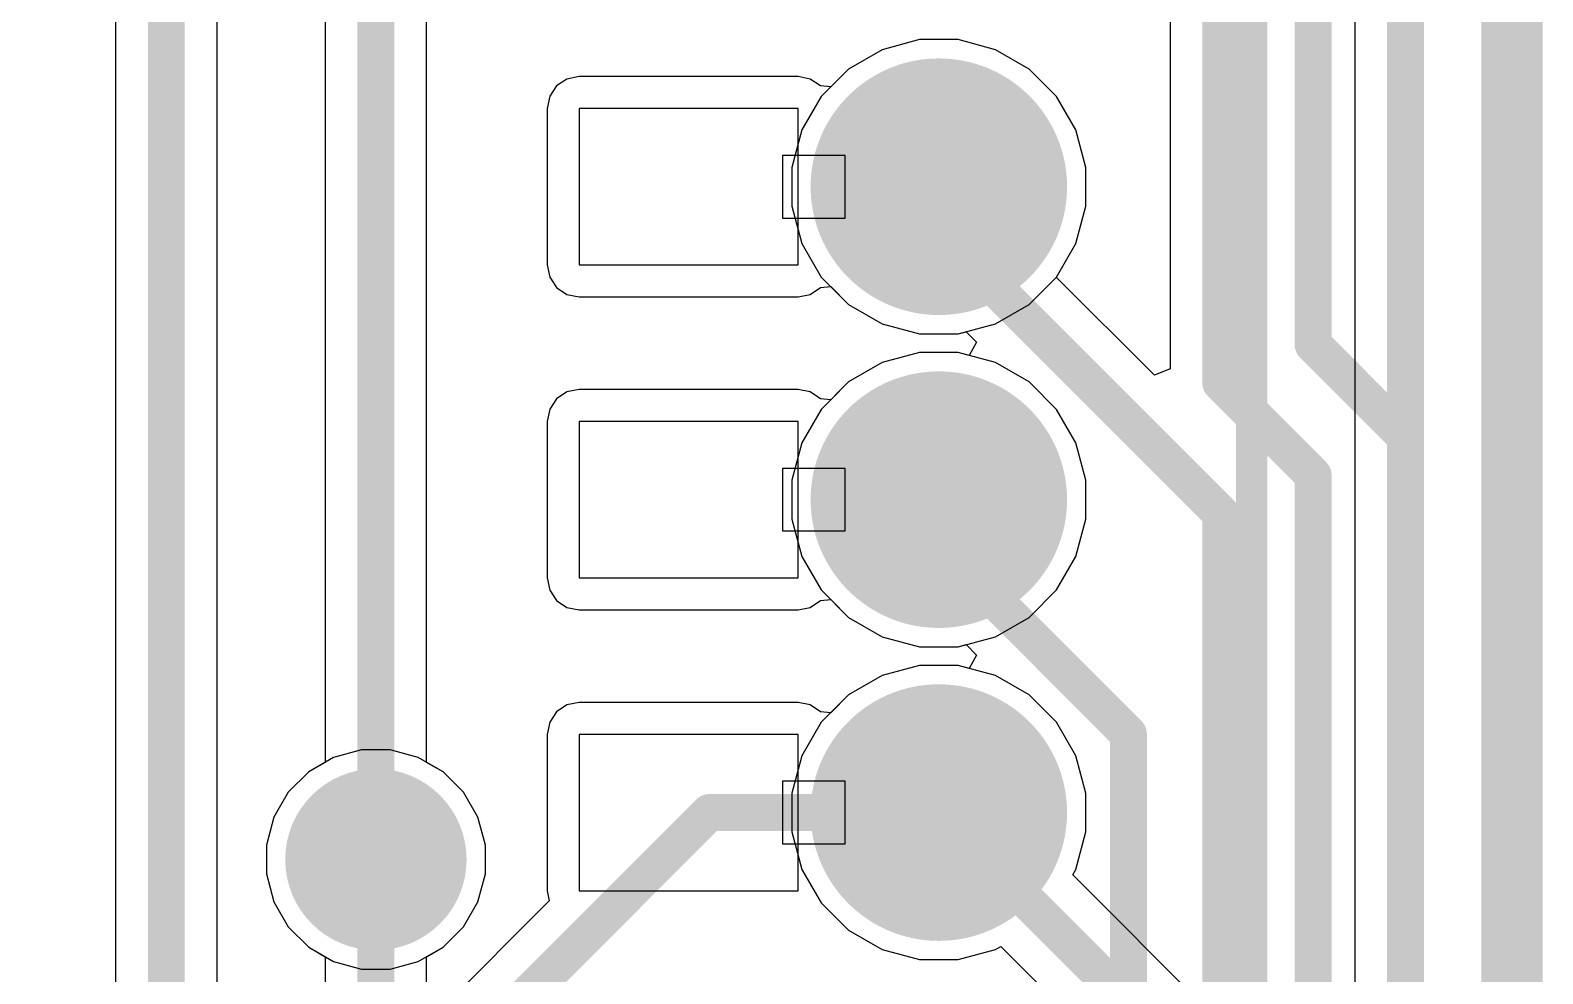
# Model space of a CAD drawing. Header units: inches. Extents: x -0.01 to 4.3, y -0.01 to 7.88.
# Drawn here: x 3.8205 to 4.3041, y 5.6855 to 5.987 of the extents above; entities that cross this region are included whole.
import ezdxf

# ---------------------------------------------------------------- set-up
doc = ezdxf.new("R2010")
doc.units = ezdxf.units.IN
doc.header["$MEASUREMENT"] = 0
for name, color, linetype in [('Bottom Layer', 5, 'Continuous'), ('Bottom Solder', 6, 'Continuous'), ('Mechanical 1', 6, 'Continuous'), ('Multi-Layer', 9, 'Continuous'), ('Pad Holes', 156, 'Continuous'), ('Top Layer', 1, 'Continuous'), ('Top Overlay', 2, 'Continuous'), ('Top Solder', 216, 'Continuous'), ('Via Holes', 16, 'Continuous')]:
    doc.layers.add(name, color=color, linetype=linetype)

# ---------------------------------------------------------------- blocks, each defined once
blk = doc.blocks.new('B___P____31')
at = {"layer": 'Bottom Layer'}
h = blk.add_hatch(color=5, dxfattribs=at)
edge = h.paths.add_edge_path()
edge.add_arc((-0.3, 0.65), 0.037, 0, 360)
h = blk.add_hatch(color=5, dxfattribs=at)
edge = h.paths.add_edge_path()
edge.add_arc((-0.3, 0.55), 0.037, 0, 360)
h = blk.add_hatch(color=5, dxfattribs=at)
edge = h.paths.add_edge_path()
edge.add_arc((-0.3, 0.45), 0.037, 0, 360)
at = {"layer": 'Bottom Solder'}
h = blk.add_hatch(color=6, dxfattribs=at)
edge = h.paths.add_edge_path()
edge.add_arc((-0.3, 0.65), 0.041, 0, 360)
h = blk.add_hatch(color=6, dxfattribs=at)
edge = h.paths.add_edge_path()
edge.add_arc((-0.3, 0.55), 0.041, 0, 360)
h = blk.add_hatch(color=6, dxfattribs=at)
edge = h.paths.add_edge_path()
edge.add_arc((-0.3, 0.45), 0.041, 0, 360)
at = {"layer": 'Multi-Layer'}
h = blk.add_hatch(color=9, dxfattribs=at)
edge = h.paths.add_edge_path()
edge.add_arc((-0.3, 0.65), 0.037, 0, 360)
h = blk.add_hatch(color=9, dxfattribs=at)
edge = h.paths.add_edge_path()
edge.add_arc((-0.3, 0.55), 0.037, 0, 360)
h = blk.add_hatch(color=9, dxfattribs=at)
edge = h.paths.add_edge_path()
edge.add_arc((-0.3, 0.45), 0.037, 0, 360)
at = {"layer": 'Pad Holes'}
h = blk.add_hatch(color=7, dxfattribs=at)
edge = h.paths.add_edge_path()
edge.add_arc((-0.3, 0.65), 0.02, 0, 360)
h = blk.add_hatch(color=7, dxfattribs=at)
edge = h.paths.add_edge_path()
edge.add_arc((-0.3, 0.55), 0.02, 0, 360)
h = blk.add_hatch(color=7, dxfattribs=at)
edge = h.paths.add_edge_path()
edge.add_arc((-0.3, 0.45), 0.02, 0, 360)
at = {"layer": 'Top Layer'}
h = blk.add_hatch(color=1, dxfattribs=at)
edge = h.paths.add_edge_path()
edge.add_arc((-0.3, 0.65), 0.037, 0, 360)
h = blk.add_hatch(color=1, dxfattribs=at)
edge = h.paths.add_edge_path()
edge.add_arc((-0.3, 0.55), 0.037, 0, 360)
h = blk.add_hatch(color=1, dxfattribs=at)
edge = h.paths.add_edge_path()
edge.add_arc((-0.3, 0.45), 0.037, 0, 360)
at = {"layer": 'Top Solder'}
h = blk.add_hatch(color=216, dxfattribs=at)
edge = h.paths.add_edge_path()
edge.add_arc((-0.3, 0.65), 0.041, 0, 360)
h = blk.add_hatch(color=216, dxfattribs=at)
edge = h.paths.add_edge_path()
edge.add_arc((-0.3, 0.55), 0.041, 0, 360)
h = blk.add_hatch(color=216, dxfattribs=at)
edge = h.paths.add_edge_path()
edge.add_arc((-0.3, 0.45), 0.041, 0, 360)
at = {"layer": 'Bottom Layer'}
for p, q in [((-0.255, 0.675), (-0.255, 0.625)), ((-0.185, 0.675), (-0.255, 0.675)), ((-0.185, 0.625), (-0.185, 0.675)), ((-0.27, 0.66), (-0.27, 0.64)), ((-0.25, 0.66), (-0.27, 0.66)), ((-0.25, 0.64), (-0.25, 0.66)), ((-0.27, 0.64), (-0.25, 0.64)), ((-0.255, 0.625), (-0.185, 0.625)), ((-0.255, 0.575), (-0.255, 0.525)), ((-0.185, 0.575), (-0.255, 0.575)), ((-0.185, 0.525), (-0.185, 0.575)), ((-0.27, 0.56), (-0.27, 0.54)), ((-0.25, 0.56), (-0.27, 0.56)), ((-0.25, 0.54), (-0.25, 0.56)), ((-0.27, 0.54), (-0.25, 0.54)), ((-0.255, 0.525), (-0.185, 0.525)), ((-0.255, 0.475), (-0.255, 0.425)), ((-0.185, 0.475), (-0.255, 0.475)), ((-0.185, 0.425), (-0.185, 0.475)), ((-0.27, 0.46), (-0.27, 0.44)), ((-0.25, 0.46), (-0.27, 0.46)), ((-0.25, 0.44), (-0.25, 0.46)), ((-0.27, 0.44), (-0.25, 0.44)), ((-0.255, 0.425), (-0.185, 0.425))]:
    blk.add_line(p, q, dxfattribs=at)
at = {"layer": 'Top Overlay'}
blk.add_lwpolyline([(-0.4, 1.05, 0.01, 0.01, 0), (-0.4, -1.05, 0.01, 0.01, 0)], format="xyseb", dxfattribs=at)

msp = doc.modelspace()

# ---------------------------------------------------------------- hatches: boundary and pattern name
at = {"layer": 'Bottom Layer'}
h = msp.add_hatch(color=5, dxfattribs=at)
edge = h.paths.add_edge_path()
edge.add_arc((3.931, 5.722), 0.025, 0, 360)
at = {"layer": 'Bottom Solder'}
h = msp.add_hatch(color=6, dxfattribs=at)
edge = h.paths.add_edge_path()
edge.add_arc((3.931, 5.722), 0.029, 0, 360)
at = {"layer": 'Top Layer'}
h = msp.add_hatch(color=1, dxfattribs=at)
edge = h.paths.add_edge_path()
edge.add_arc((3.931, 5.722), 0.025, 0, 360)
at = {"layer": 'Top Solder'}
h = msp.add_hatch(color=216, dxfattribs=at)
edge = h.paths.add_edge_path()
edge.add_arc((3.931, 5.722), 0.029, 0, 360)
at = {"layer": 'Via Holes'}
h = msp.add_hatch(color=7, dxfattribs=at)
edge = h.paths.add_edge_path()
edge.add_arc((3.931, 5.722), 0.014, 0, 360)

# ---------------------------------------------------------------- linework, layer by layer
at = {"layer": 'Bottom Layer'}
for p, q in [((4.18493, 7.05874), (4.18493, 5.87881)), ((3.91478, 6.43041), (3.91478, 5.75305)), ((3.94722, 5.75305), (3.94722, 6.42369)), ((4.10481, 5.984), (4.09286, 5.9808)), ((4.11719, 5.984), (4.10481, 5.984)), ((4.12914, 5.9808), (4.11719, 5.984)), ((4.09286, 5.9808), (4.08214, 5.97461)), ((4.13986, 5.97461), (4.12914, 5.9808)), ((4.08214, 5.97461), (4.07642, 5.96889)), ((4.14861, 5.96586), (4.13986, 5.97461)), ((3.98879, 5.96921), (3.98658, 5.9659)), ((3.9921, 5.97142), (3.98879, 5.96921)), ((3.996, 5.9722), (3.9921, 5.97142)), ((4.066, 5.9722), (3.996, 5.9722)), ((4.0699, 5.97142), (4.066, 5.9722)), ((4.07321, 5.96921), (4.0699, 5.97142)), ((4.07642, 5.96889), (4.07321, 5.96921)), ((3.98658, 5.9659), (3.9858, 5.962)), ((4.1548, 5.95514), (4.14861, 5.96586)), ((3.9858, 5.962), (3.9858, 5.912)), ((4.158, 5.94319), (4.1548, 5.95514)), ((4.158, 5.93081), (4.158, 5.94319)), ((4.1548, 5.91886), (4.158, 5.93081)), ((4.14861, 5.90814), (4.1548, 5.91886)), ((3.9858, 5.912), (3.98658, 5.9081)), ((3.98658, 5.9081), (3.98879, 5.90479)), ((4.07321, 5.90479), (4.07642, 5.90511)), ((4.07642, 5.90511), (4.08214, 5.89939)), ((4.14857, 5.9081), (4.14861, 5.90814)), ((4.17993, 5.87673), (4.14857, 5.9081)), ((3.98879, 5.90479), (3.9921, 5.90258)), ((3.9921, 5.90258), (3.996, 5.9018)), ((3.996, 5.9018), (4.066, 5.9018)), ((4.066, 5.9018), (4.0699, 5.90258)), ((4.0699, 5.90258), (4.07321, 5.90479)), ((4.08214, 5.89939), (4.09286, 5.8932)), ((4.09286, 5.8932), (4.10481, 5.89)), ((4.11719, 5.89), (4.11973, 5.89068)), ((4.11973, 5.89068), (4.12309, 5.88728)), ((4.10481, 5.89), (4.11719, 5.89)), ((4.12309, 5.88728), (4.12066, 5.88307)), ((4.10481, 5.884), (4.09286, 5.8808)), ((4.11719, 5.884), (4.10481, 5.884)), ((4.12066, 5.88307), (4.11719, 5.884)), ((4.09286, 5.8808), (4.08214, 5.87461)), ((4.18493, 5.87881), (4.17993, 5.87673)), ((3.9921, 5.87142), (3.98879, 5.86921)), ((3.996, 5.8722), (3.9921, 5.87142)), ((4.066, 5.8722), (3.996, 5.8722)), ((4.0699, 5.87142), (4.066, 5.8722)), ((4.07321, 5.86921), (4.0699, 5.87142)), ((4.08214, 5.87461), (4.07642, 5.86889)), ((3.98879, 5.86921), (3.98658, 5.8659)), ((4.07642, 5.86889), (4.07321, 5.86921)), ((3.98658, 5.8659), (3.9858, 5.862)), ((3.9858, 5.862), (3.9858, 5.812)), ((3.9858, 5.812), (3.98658, 5.8081)), ((3.98658, 5.8081), (3.98879, 5.80479)), ((3.98879, 5.80479), (3.9921, 5.80258)), ((4.0699, 5.80258), (4.07321, 5.80479)), ((4.07321, 5.80479), (4.07642, 5.80511)), ((4.07642, 5.80511), (4.08214, 5.79939)), ((3.9921, 5.80258), (3.996, 5.8018)), ((3.996, 5.8018), (4.066, 5.8018)), ((4.066, 5.8018), (4.0699, 5.80258)), ((4.08214, 5.79939), (4.09286, 5.7932)), ((4.09286, 5.7932), (4.10481, 5.79)), ((4.10481, 5.79), (4.11719, 5.79)), ((4.11719, 5.79), (4.11973, 5.79068)), ((4.11973, 5.79068), (4.12309, 5.78728)), ((4.12309, 5.78728), (4.12066, 5.78307)), ((4.09286, 5.7808), (4.08214, 5.77461)), ((4.10481, 5.784), (4.09286, 5.7808)), ((4.11719, 5.784), (4.10481, 5.784)), ((4.12066, 5.78307), (4.11719, 5.784)), ((4.08214, 5.77461), (4.07642, 5.76889)), ((3.9921, 5.77142), (3.98879, 5.76921)), ((3.996, 5.7722), (3.9921, 5.77142)), ((4.066, 5.7722), (3.996, 5.7722)), ((4.0699, 5.77142), (4.066, 5.7722)), ((4.07321, 5.76921), (4.0699, 5.77142)), ((3.98658, 5.7659), (3.9858, 5.762)), ((3.98879, 5.76921), (3.98658, 5.7659)), ((4.07642, 5.76889), (4.07321, 5.76921)), ((3.9858, 5.762), (3.9858, 5.712)), ((3.91478, 5.75305), (3.90951, 5.75001)), ((3.95249, 5.75001), (3.94722, 5.75305)), ((3.90951, 5.75001), (3.90299, 5.74349)), ((3.95901, 5.74349), (3.95249, 5.75001)), ((3.90299, 5.74349), (3.89839, 5.73551)), ((3.96361, 5.73551), (3.95901, 5.74349)), ((3.89839, 5.73551), (3.896, 5.72661)), ((3.966, 5.72661), (3.96361, 5.73551)), ((3.896, 5.72661), (3.896, 5.71739)), ((3.966, 5.71739), (3.966, 5.72661)), ((3.896, 5.71739), (3.89839, 5.70849)), ((3.96361, 5.70849), (3.966, 5.71739)), ((3.9858, 5.712), (3.98644, 5.70878)), ((3.98644, 5.70878), (3.82048, 5.54282)), ((3.89839, 5.70849), (3.90299, 5.70051)), ((3.95901, 5.70051), (3.96361, 5.70849)), ((3.90299, 5.70051), (3.90951, 5.69399)), ((3.95249, 5.69399), (3.95901, 5.70051)), ((3.90951, 5.69399), (3.91749, 5.68939)), ((3.94451, 5.68939), (3.95249, 5.69399)), ((3.91749, 5.68939), (3.92639, 5.687)), ((3.93561, 5.687), (3.94451, 5.68939)), ((3.92639, 5.687), (3.93561, 5.687))]:
    msp.add_line(p, q, dxfattribs=at)
for points in [[(4.20115, 5.87434, 0.01181, 0.01181, 0), (4.20115, 7.05874, 0.01181, 0.01181, 0)], [(4.23068, 5.88657, 0.01181, 0.01181, 0), (4.23068, 7.04651, 0.01181, 0.01181, 0)], [(3.931, 5.722, 0.01181, 0.01181, 0), (3.931, 6.43041, 0.01181, 0.01181, 0)], [(4.111, 5.92273, 0.01181, 0.01181, 0), (4.111, 5.937, 0.01181, 0.01181, 0)], [(4.111, 5.92273, 0.01181, 0.01181, 0), (4.20115, 5.83258, 0.01181, 0.01181, 0)], [(4.23068, 5.88657, 0.01181, 0.01181, 0), (4.2602, 5.85704, 0.01181, 0.01181, 0)], [(4.20115, 5.87434, 0.01181, 0.01181, 0), (4.23068, 5.84481, 0.01181, 0.01181, 0)], [(4.2602, 5.12693, 0.01181, 0.01181, 0), (4.2602, 5.85704, 0.01181, 0.01181, 0)], [(4.12362, 5.81011, 0.01181, 0.01181, 0), (4.12362, 5.84528, 0.01181, 0.01181, 0)], [(4.23068, 5.13916, 0.01181, 0.01181, 0), (4.23068, 5.84481, 0.01181, 0.01181, 0)], [(4.20115, 5.15139, 0.01181, 0.01181, 0), (4.20115, 5.83258, 0.01181, 0.01181, 0)], [(4.12362, 5.81011, 0.01181, 0.01181, 0), (4.17162, 5.76211, 0.01181, 0.01181, 0)], [(4.17162, 5.16362, 0.01181, 0.01181, 0), (4.17162, 5.76211, 0.01181, 0.01181, 0)], [(3.83195, 5.53135, 0.01181, 0.01181, 0), (4.03759, 5.737, 0.01181, 0.01181, 0)], [(4.03759, 5.737, 0.01181, 0.01181, 0), (4.11073, 5.737, 0.01181, 0.01181, 0)]]:
    msp.add_lwpolyline(points, format="xyseb", dxfattribs=at)
for points in [[(4.10805, 5.937, 0.00591, 0.00591, 1), (4.11395, 5.937, 0.00591, 0.00591, 1)], [(4.10805, 5.92273, 0.00591, 0.00591, 1), (4.11395, 5.92273, 0.00591, 0.00591, 1)], [(4.10805, 5.92273, 0.00591, 0.00591, 1), (4.11395, 5.92273, 0.00591, 0.00591, 1)], [(4.22772, 5.88657, 0.00591, 0.00591, 1), (4.23363, 5.88657, 0.00591, 0.00591, 1)], [(4.22772, 5.88657, 0.00591, 0.00591, 1), (4.23363, 5.88657, 0.00591, 0.00591, 1)], [(4.1982, 5.87434, 0.00591, 0.00591, 1), (4.2041, 5.87434, 0.00591, 0.00591, 1)], [(4.1982, 5.87434, 0.00591, 0.00591, 1), (4.2041, 5.87434, 0.00591, 0.00591, 1)], [(4.25725, 5.85704, 0.00591, 0.00591, 1), (4.26316, 5.85704, 0.00591, 0.00591, 1)], [(4.25725, 5.85704, 0.00591, 0.00591, 1), (4.26316, 5.85704, 0.00591, 0.00591, 1)], [(4.12067, 5.84528, 0.00591, 0.00591, 1), (4.12657, 5.84528, 0.00591, 0.00591, 1)], [(4.22772, 5.84481, 0.00591, 0.00591, 1), (4.23363, 5.84481, 0.00591, 0.00591, 1)], [(4.22772, 5.84481, 0.00591, 0.00591, 1), (4.23363, 5.84481, 0.00591, 0.00591, 1)], [(4.1982, 5.83258, 0.00591, 0.00591, 1), (4.2041, 5.83258, 0.00591, 0.00591, 1)], [(4.1982, 5.83258, 0.00591, 0.00591, 1), (4.2041, 5.83258, 0.00591, 0.00591, 1)], [(4.12067, 5.81011, 0.00591, 0.00591, 1), (4.12657, 5.81011, 0.00591, 0.00591, 1)], [(4.12067, 5.81011, 0.00591, 0.00591, 1), (4.12657, 5.81011, 0.00591, 0.00591, 1)], [(4.16867, 5.76211, 0.00591, 0.00591, 1), (4.17457, 5.76211, 0.00591, 0.00591, 1)], [(4.16867, 5.76211, 0.00591, 0.00591, 1), (4.17457, 5.76211, 0.00591, 0.00591, 1)], [(4.03464, 5.737, 0.00591, 0.00591, 1), (4.04055, 5.737, 0.00591, 0.00591, 1)], [(4.03464, 5.737, 0.00591, 0.00591, 1), (4.04055, 5.737, 0.00591, 0.00591, 1)], [(4.10778, 5.737, 0.00591, 0.00591, 1), (4.11369, 5.737, 0.00591, 0.00591, 1)], [(3.92805, 5.722, 0.00591, 0.00591, 1), (3.93395, 5.722, 0.00591, 0.00591, 1)]]:
    msp.add_lwpolyline(points, format="xyseb", close=True, dxfattribs=at)
at = {"layer": 'Mechanical 1'}
for points in [[(4.28934, 0.11833, 0.00984, 0.00984, 0), (4.28934, 7.75569, 0.00984, 0.00984, 0)], [(4.29918, 0.11811, 0.00984, 0.00984, 0), (4.29918, 7.75591, 0.00984, 0.00984, 0)]]:
    msp.add_lwpolyline(points, format="xyseb", dxfattribs=at)
at = {"layer": 'Top Layer'}
for p, q in [((3.84778, 6.41495), (3.84778, 5.2665)), ((3.88022, 5.28549), (3.88022, 6.41495)), ((4.24399, 6.28108), (4.24399, 5.63402)), ((4.10481, 5.984), (4.09286, 5.9808)), ((4.11719, 5.984), (4.10481, 5.984)), ((4.12914, 5.9808), (4.11719, 5.984)), ((4.09286, 5.9808), (4.08214, 5.97461)), ((4.13986, 5.97461), (4.12914, 5.9808)), ((4.08214, 5.97461), (4.07339, 5.96586)), ((4.14861, 5.96586), (4.13986, 5.97461)), ((4.07339, 5.96586), (4.0672, 5.95514)), ((4.1548, 5.95514), (4.14861, 5.96586)), ((4.0672, 5.95514), (4.064, 5.94319)), ((4.158, 5.94319), (4.1548, 5.95514)), ((4.064, 5.94319), (4.064, 5.93081)), ((4.158, 5.93081), (4.158, 5.94319)), ((4.064, 5.93081), (4.0672, 5.91886)), ((4.1548, 5.91886), (4.158, 5.93081)), ((4.0672, 5.91886), (4.07339, 5.90814)), ((4.14861, 5.90814), (4.1548, 5.91886)), ((4.07339, 5.90814), (4.08214, 5.89939)), ((4.13986, 5.89939), (4.14861, 5.90814)), ((4.08214, 5.89939), (4.09286, 5.8932)), ((4.12914, 5.8932), (4.13986, 5.89939)), ((4.09286, 5.8932), (4.10481, 5.89)), ((4.11719, 5.89), (4.12914, 5.8932)), ((4.10481, 5.89), (4.11719, 5.89)), ((4.10481, 5.884), (4.09286, 5.8808)), ((4.11719, 5.884), (4.10481, 5.884)), ((4.12914, 5.8808), (4.11719, 5.884)), ((4.09286, 5.8808), (4.08214, 5.87461)), ((4.13986, 5.87461), (4.12914, 5.8808)), ((4.08214, 5.87461), (4.07339, 5.86586)), ((4.14861, 5.86586), (4.13986, 5.87461)), ((4.07339, 5.86586), (4.0672, 5.85514)), ((4.1548, 5.85514), (4.14861, 5.86586)), ((4.0672, 5.85514), (4.064, 5.84319)), ((4.158, 5.84319), (4.1548, 5.85514)), ((4.064, 5.84319), (4.064, 5.83081)), ((4.158, 5.83081), (4.158, 5.84319)), ((4.064, 5.83081), (4.0672, 5.81886)), ((4.1548, 5.81886), (4.158, 5.83081)), ((4.0672, 5.81886), (4.07339, 5.80814)), ((4.14861, 5.80814), (4.1548, 5.81886)), ((4.07339, 5.80814), (4.08214, 5.79939)), ((4.13986, 5.79939), (4.14861, 5.80814)), ((4.08214, 5.79939), (4.09286, 5.7932)), ((4.12914, 5.7932), (4.13986, 5.79939)), ((4.09286, 5.7932), (4.10481, 5.79)), ((4.10481, 5.79), (4.11719, 5.79)), ((4.11719, 5.79), (4.12914, 5.7932)), ((4.09286, 5.7808), (4.08214, 5.77461)), ((4.10481, 5.784), (4.09286, 5.7808)), ((4.11719, 5.784), (4.10481, 5.784)), ((4.12914, 5.7808), (4.11719, 5.784)), ((4.13986, 5.77461), (4.12914, 5.7808)), ((4.08214, 5.77461), (4.07339, 5.76586)), ((4.14861, 5.76586), (4.13986, 5.77461)), ((4.07339, 5.76586), (4.0672, 5.75514)), ((4.1548, 5.75514), (4.14861, 5.76586)), ((3.92639, 5.757), (3.91749, 5.75461)), ((3.93561, 5.757), (3.92639, 5.757)), ((3.94451, 5.75461), (3.93561, 5.757)), ((3.91749, 5.75461), (3.90951, 5.75001)), ((3.95249, 5.75001), (3.94451, 5.75461)), ((4.0672, 5.75514), (4.064, 5.74319)), ((4.158, 5.74319), (4.1548, 5.75514)), ((3.90951, 5.75001), (3.90299, 5.74349)), ((3.95901, 5.74349), (3.95249, 5.75001)), ((3.90299, 5.74349), (3.89839, 5.73551)), ((3.96361, 5.73551), (3.95901, 5.74349)), ((4.064, 5.74319), (4.064, 5.73081)), ((4.158, 5.73081), (4.158, 5.74319)), ((3.89839, 5.73551), (3.896, 5.72661)), ((3.966, 5.72661), (3.96361, 5.73551)), ((3.896, 5.72661), (3.896, 5.71739)), ((3.966, 5.71739), (3.966, 5.72661)), ((4.064, 5.73081), (4.0672, 5.71886)), ((4.1548, 5.71886), (4.158, 5.73081)), ((3.896, 5.71739), (3.89839, 5.70849)), ((3.96361, 5.70849), (3.966, 5.71739)), ((4.0672, 5.71886), (4.07339, 5.70814)), ((4.1538, 5.71713), (4.1548, 5.71886)), ((4.23899, 5.63195), (4.1538, 5.71713)), ((3.89839, 5.70849), (3.90299, 5.70051)), ((3.95901, 5.70051), (3.96361, 5.70849)), ((4.07339, 5.70814), (4.08214, 5.69939)), ((3.90299, 5.70051), (3.90951, 5.69399)), ((3.95249, 5.69399), (3.95901, 5.70051)), ((4.08214, 5.69939), (4.09286, 5.6932)), ((3.90951, 5.69399), (3.91478, 5.69095)), ((3.94722, 5.69095), (3.95249, 5.69399)), ((4.09286, 5.6932), (4.10481, 5.69)), ((4.11719, 5.69), (4.12914, 5.6932)), ((4.12914, 5.6932), (4.13087, 5.6942)), ((4.13087, 5.6942), (4.21446, 5.61061)), ((3.91478, 5.69095), (3.91478, 5.477)), ((3.94722, 5.48372), (3.94722, 5.69095)), ((4.10481, 5.69), (4.11719, 5.69))]:
    msp.add_line(p, q, dxfattribs=at)
for points in [[(3.864, 5.25978, 0.01181, 0.01181, 0), (3.864, 6.446, 0.01181, 0.01181, 0)], [(4.2602, 5.3752, 0.01181, 0.01181, 0), (4.2602, 6.2878, 0.01181, 0.01181, 0)], [(4.111, 5.737, 0.01181, 0.01181, 0), (4.23068, 5.61732, 0.01181, 0.01181, 0)], [(3.931, 5.477, 0.01181, 0.01181, 0), (3.931, 5.722, 0.01181, 0.01181, 0)]]:
    msp.add_lwpolyline(points, format="xyseb", dxfattribs=at)
for points in [[(4.10805, 5.737, 0.00591, 0.00591, 1), (4.11395, 5.737, 0.00591, 0.00591, 1)], [(3.92805, 5.722, 0.00591, 0.00591, 1), (3.93395, 5.722, 0.00591, 0.00591, 1)]]:
    msp.add_lwpolyline(points, format="xyseb", close=True, dxfattribs=at)

# ---------------------------------------------------------------- block references
at = {"rotation": 180}
msp.add_blockref('B___P____31', (3.811, 6.387), dxfattribs=at)

doc.saveas('drawing.dxf')
